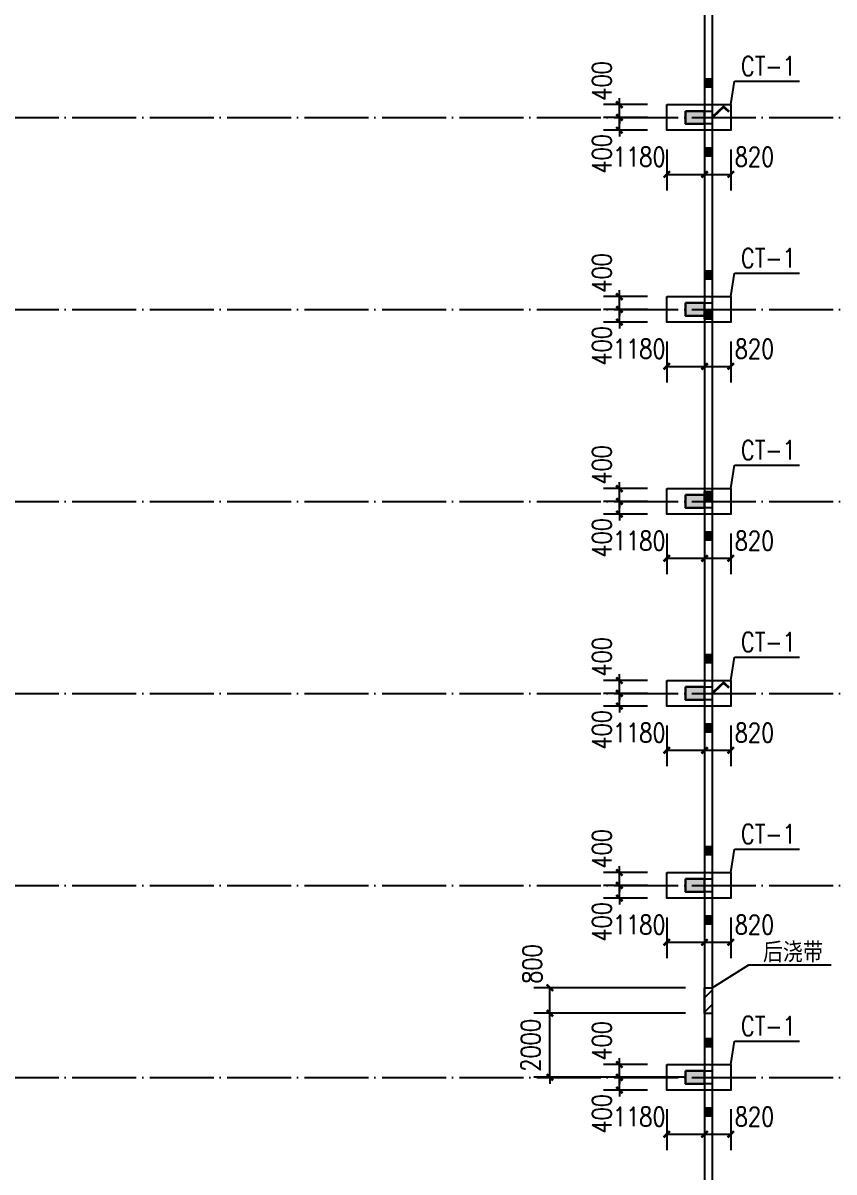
# Model space of a CAD drawing. Extents: x 31695611 to 39053694, y -59225 to 904195.
# Drawn here: x 38436606 to 38461953, y 827300 to 863210 of the extents above; entities that cross this region are included whole.
import ezdxf

# ---------------------------------------------------------------- set-up
doc = ezdxf.new("R2010")
doc.units = 0
doc.header["$LTSCALE"] = 1000
doc.header["$MEASUREMENT"] = 0
doc.linetypes.add('ACAD_ISO04W100', pattern=[30.5, 24, -3, 0.5, -3])
doc.linetypes.add('DOTE', pattern=[2.42, 2, -0.2, 0.02, -0.2])
doc.layers.get('0').update_dxf_attribs({"linetype": 'CONTINUOUS'})
doc.layers.get('DEFPOINTS').update_dxf_attribs({"linetype": 'CONTINUOUS'})
for name, color, linetype in [('1506', 2, 'CONTINUOUS'), ('COLUMN', 2, 'CONTINUOUS'), ('DOTE', 1, 'ACAD_ISO04W100'), ('PUB_DIM', 3, 'CONTINUOUS'), ('PUB_HATCH', 8, 'CONTINUOUS'), ('PUB_WZ', 7, 'CONTINUOUS'), ('梁', 4, 'CONTINUOUS')]:
    doc.layers.add(name, color=color, linetype=linetype)
doc.styles.add('_HZTXT', font='txt.shx', dxfattribs={"width": 0.8, "bigfont": 'hztxt.shx'})
doc.styles.add('DIM_FONT', font='SIMPLEX.shx', dxfattribs={"width": 0.8})
doc.dimstyles.new('DIMN200', dxfattribs={"dimscale": 2, "dimtxt": 300, "dimasz": 100, "dimexe": 250, "dimexo": 300, "dimgap": 150, "dimtad": 1, "dimdec": 0, "dimzin": 0, "dimtxsty": 'DIM_FONT', "dimblk": 'ARCHTICK', "dimcen": 0.09, "dimclrt": 7, "dimazin": 3, "dimtfac": 1, "dimtdec": 0, "dimtix": 1, "dimtmove": 0, "dimatfit": 3, "dimtolj": 1, "dimtzin": 0})

# ---------------------------------------------------------------- blocks, each defined once
blk = doc.blocks.new('_ARCHTICK')
at = {"color": 0, "linetype": 'BYBLOCK', "const_width": 0.4}
blk.add_lwpolyline([(-0.5, -0.5), (0.5, 0.5)], dxfattribs=at)
blk = doc.blocks.new('*D149')
at = {"layer": 'DEFPOINTS', "color": 0}
for p in [(38453073, 833059), (38457907, 833059), (38457907, 832259)]:
    blk.add_point(p, dxfattribs=at)
at = {"layer": 'PUB_DIM', "color": 0}
for p, q in [((38457307, 833059), (38452573, 833059)), ((38453073, 832259), (38453073, 833059)), ((38457307, 832259), (38452573, 832259))]:
    blk.add_line(p, q, dxfattribs=at)
at = {"layer": 'PUB_DIM', "color": 0, "xscale": 200, "yscale": 200, "zscale": 200}
for p, rotation in [((38453073, 833059), 89.99989046030758), ((38453073, 832259), 269.9998904603076)]:
    blk.add_blockref('_ARCHTICK', p, dxfattribs=dict(at, rotation=rotation))
at = {"layer": 'PUB_DIM', "color": 7, "insert": (38452523, 833799), "char_height": 600, "attachment_point": 5, "rotation": 89.9999, "style": 'DIM_FONT'}
blk.add_mtext('\\A1;800', dxfattribs=at)
blk = doc.blocks.new('*D150')
at = {"layer": 'DEFPOINTS', "color": 0}
for p in [(38453073, 832259), (38457907, 832259), (38457907, 830259)]:
    blk.add_point(p, dxfattribs=at)
at = {"layer": 'PUB_DIM', "color": 0}
for p, q in [((38453073, 832259), (38453073, 832459)), ((38457307, 832259), (38452573, 832259)), ((38453073, 830259), (38453073, 832259)), ((38457307, 830259), (38452573, 830259)), ((38453073, 830259), (38453073, 830059))]:
    blk.add_line(p, q, dxfattribs=at)
at = {"layer": 'PUB_DIM', "color": 0, "xscale": 200, "yscale": 200, "zscale": 200}
for p, rotation in [((38453073, 832259), 269.9998904604143), ((38453073, 830259), 89.99989046041435)]:
    blk.add_blockref('_ARCHTICK', p, dxfattribs=dict(at, rotation=rotation))
at = {"layer": 'PUB_DIM', "color": 7, "insert": (38452473, 831259), "char_height": 600, "attachment_point": 5, "rotation": 89.9999, "style": 'DIM_FONT'}
blk.add_mtext('\\A1;2000', dxfattribs=at)
blk = doc.blocks.new('*D309')
at = {"layer": 'DEFPOINTS', "color": 0}
for p in [(38455245, 860259), (38456727, 860259), (38456727, 859859)]:
    blk.add_point(p, dxfattribs=at)
at = {"layer": 'PUB_DIM', "color": 0}
for p, q in [((38455245, 860259), (38455245, 860459)), ((38456127, 860259), (38454745, 860259)), ((38455245, 859859), (38455245, 860259)), ((38456127, 859859), (38454745, 859859)), ((38455245, 859859), (38455245, 859659))]:
    blk.add_line(p, q, dxfattribs=at)
at = {"layer": 'PUB_DIM', "color": 0, "xscale": 200, "yscale": 200, "zscale": 200}
for p, rotation in [((38455245, 860259), 270), ((38455245, 859859), 90)]:
    blk.add_blockref('_ARCHTICK', p, dxfattribs=dict(at, rotation=rotation))
at = {"layer": 'PUB_DIM', "color": 7, "insert": (38454695, 859119), "char_height": 600, "attachment_point": 5, "rotation": 90, "style": 'DIM_FONT'}
blk.add_mtext('\\A1;400', dxfattribs=at)
blk = doc.blocks.new('*D310')
at = {"layer": 'DEFPOINTS', "color": 0}
for p in [(38455245, 860659), (38456727, 860659), (38456727, 860259)]:
    blk.add_point(p, dxfattribs=at)
at = {"layer": 'PUB_DIM', "color": 0}
for p, q in [((38455245, 860659), (38455245, 860859)), ((38456127, 860659), (38454745, 860659)), ((38455245, 860259), (38455245, 860659)), ((38456127, 860259), (38454745, 860259)), ((38455245, 860259), (38455245, 860059))]:
    blk.add_line(p, q, dxfattribs=at)
at = {"layer": 'PUB_DIM', "color": 0, "xscale": 200, "yscale": 200, "zscale": 200}
for p, rotation in [((38455245, 860659), 270), ((38455245, 860259), 90)]:
    blk.add_blockref('_ARCHTICK', p, dxfattribs=dict(at, rotation=rotation))
at = {"layer": 'PUB_DIM', "color": 7, "insert": (38454695, 861399), "char_height": 600, "attachment_point": 5, "rotation": 90, "style": 'DIM_FONT'}
blk.add_mtext('\\A1;400', dxfattribs=at)
blk = doc.blocks.new('*D311')
at = {"layer": 'DEFPOINTS', "color": 0}
for p in [(38457907, 859859), (38458727, 859859), (38458727, 858479)]:
    blk.add_point(p, dxfattribs=at)
at = {"layer": 'PUB_DIM', "color": 0}
for p, q in [((38457907, 859259), (38457907, 857979)), ((38458727, 859259), (38458727, 857979)), ((38457907, 858479), (38458727, 858479))]:
    blk.add_line(p, q, dxfattribs=at)
at = {"layer": 'PUB_DIM', "color": 0, "xscale": 200, "yscale": 200, "zscale": 200, "rotation": 180}
blk.add_blockref('_ARCHTICK', (38457907, 858479), dxfattribs=at)
at = {"layer": 'PUB_DIM', "color": 0, "xscale": 200, "yscale": 200, "zscale": 200}
blk.add_blockref('_ARCHTICK', (38458727, 858479), dxfattribs=at)
at = {"layer": 'PUB_DIM', "color": 7, "insert": (38459467, 859029), "char_height": 600, "attachment_point": 5, "style": 'DIM_FONT'}
blk.add_mtext('\\A1;820', dxfattribs=at)
blk = doc.blocks.new('*D312')
at = {"layer": 'DEFPOINTS', "color": 0}
for p in [(38456727, 859859), (38457907, 859859), (38457907, 858479)]:
    blk.add_point(p, dxfattribs=at)
at = {"layer": 'PUB_DIM', "color": 0}
for p, q in [((38456727, 859259), (38456727, 857979)), ((38457907, 859259), (38457907, 857979)), ((38456727, 858479), (38457907, 858479))]:
    blk.add_line(p, q, dxfattribs=at)
at = {"layer": 'PUB_DIM', "color": 0, "xscale": 200, "yscale": 200, "zscale": 200, "rotation": 180}
blk.add_blockref('_ARCHTICK', (38456727, 858479), dxfattribs=at)
at = {"layer": 'PUB_DIM', "color": 0, "xscale": 200, "yscale": 200, "zscale": 200}
blk.add_blockref('_ARCHTICK', (38457907, 858479), dxfattribs=at)
at = {"layer": 'PUB_DIM', "color": 7, "insert": (38455867, 859029), "char_height": 600, "attachment_point": 5, "style": 'DIM_FONT'}
blk.add_mtext('\\A1;1180', dxfattribs=at)
blk = doc.blocks.new('*D317')
at = {"layer": 'DEFPOINTS', "color": 0}
for p in [(38455245, 854259), (38456727, 854259), (38456727, 853859)]:
    blk.add_point(p, dxfattribs=at)
at = {"layer": 'PUB_DIM', "color": 0}
for p, q in [((38455245, 854259), (38455245, 854459)), ((38456127, 854259), (38454745, 854259)), ((38455245, 853859), (38455245, 854259)), ((38456127, 853859), (38454745, 853859)), ((38455245, 853859), (38455245, 853659))]:
    blk.add_line(p, q, dxfattribs=at)
at = {"layer": 'PUB_DIM', "color": 0, "xscale": 200, "yscale": 200, "zscale": 200}
for p, rotation in [((38455245, 854259), 270), ((38455245, 853859), 90)]:
    blk.add_blockref('_ARCHTICK', p, dxfattribs=dict(at, rotation=rotation))
at = {"layer": 'PUB_DIM', "color": 7, "insert": (38454695, 853119), "char_height": 600, "attachment_point": 5, "rotation": 90, "style": 'DIM_FONT'}
blk.add_mtext('\\A1;400', dxfattribs=at)
blk = doc.blocks.new('*D318')
at = {"layer": 'DEFPOINTS', "color": 0}
for p in [(38455245, 854659), (38456727, 854659), (38456727, 854259)]:
    blk.add_point(p, dxfattribs=at)
at = {"layer": 'PUB_DIM', "color": 0}
for p, q in [((38455245, 854659), (38455245, 854859)), ((38456127, 854659), (38454745, 854659)), ((38455245, 854259), (38455245, 854659)), ((38456127, 854259), (38454745, 854259)), ((38455245, 854259), (38455245, 854059))]:
    blk.add_line(p, q, dxfattribs=at)
at = {"layer": 'PUB_DIM', "color": 0, "xscale": 200, "yscale": 200, "zscale": 200}
for p, rotation in [((38455245, 854659), 270), ((38455245, 854259), 90)]:
    blk.add_blockref('_ARCHTICK', p, dxfattribs=dict(at, rotation=rotation))
at = {"layer": 'PUB_DIM', "color": 7, "insert": (38454695, 855399), "char_height": 600, "attachment_point": 5, "rotation": 90, "style": 'DIM_FONT'}
blk.add_mtext('\\A1;400', dxfattribs=at)
blk = doc.blocks.new('*D319')
at = {"layer": 'DEFPOINTS', "color": 0}
for p in [(38457907, 853859), (38458727, 853859), (38458727, 852479)]:
    blk.add_point(p, dxfattribs=at)
at = {"layer": 'PUB_DIM', "color": 0}
for p, q in [((38457907, 853259), (38457907, 851979)), ((38458727, 853259), (38458727, 851979)), ((38457907, 852479), (38458727, 852479))]:
    blk.add_line(p, q, dxfattribs=at)
at = {"layer": 'PUB_DIM', "color": 0, "xscale": 200, "yscale": 200, "zscale": 200, "rotation": 180}
blk.add_blockref('_ARCHTICK', (38457907, 852479), dxfattribs=at)
at = {"layer": 'PUB_DIM', "color": 0, "xscale": 200, "yscale": 200, "zscale": 200}
blk.add_blockref('_ARCHTICK', (38458727, 852479), dxfattribs=at)
at = {"layer": 'PUB_DIM', "color": 7, "insert": (38459467, 853029), "char_height": 600, "attachment_point": 5, "style": 'DIM_FONT'}
blk.add_mtext('\\A1;820', dxfattribs=at)
blk = doc.blocks.new('*D320')
at = {"layer": 'DEFPOINTS', "color": 0}
for p in [(38456727, 853859), (38457907, 853859), (38457907, 852479)]:
    blk.add_point(p, dxfattribs=at)
at = {"layer": 'PUB_DIM', "color": 0}
for p, q in [((38456727, 853259), (38456727, 851979)), ((38457907, 853259), (38457907, 851979)), ((38456727, 852479), (38457907, 852479))]:
    blk.add_line(p, q, dxfattribs=at)
at = {"layer": 'PUB_DIM', "color": 0, "xscale": 200, "yscale": 200, "zscale": 200, "rotation": 180}
blk.add_blockref('_ARCHTICK', (38456727, 852479), dxfattribs=at)
at = {"layer": 'PUB_DIM', "color": 0, "xscale": 200, "yscale": 200, "zscale": 200}
blk.add_blockref('_ARCHTICK', (38457907, 852479), dxfattribs=at)
at = {"layer": 'PUB_DIM', "color": 7, "insert": (38455867, 853029), "char_height": 600, "attachment_point": 5, "style": 'DIM_FONT'}
blk.add_mtext('\\A1;1180', dxfattribs=at)
blk = doc.blocks.new('*D325')
at = {"layer": 'DEFPOINTS', "color": 0}
for p in [(38455245, 848259), (38456727, 848259), (38456727, 847859)]:
    blk.add_point(p, dxfattribs=at)
at = {"layer": 'PUB_DIM', "color": 0}
for p, q in [((38456127, 848259), (38454745, 848259)), ((38455245, 848259), (38455245, 848459)), ((38455245, 847859), (38455245, 848259)), ((38456127, 847859), (38454745, 847859)), ((38455245, 847859), (38455245, 847659))]:
    blk.add_line(p, q, dxfattribs=at)
at = {"layer": 'PUB_DIM', "color": 0, "xscale": 200, "yscale": 200, "zscale": 200}
for p, rotation in [((38455245, 848259), 270), ((38455245, 847859), 90)]:
    blk.add_blockref('_ARCHTICK', p, dxfattribs=dict(at, rotation=rotation))
at = {"layer": 'PUB_DIM', "color": 7, "insert": (38454695, 847119), "char_height": 600, "attachment_point": 5, "rotation": 90, "style": 'DIM_FONT'}
blk.add_mtext('\\A1;400', dxfattribs=at)
blk = doc.blocks.new('*D326')
at = {"layer": 'DEFPOINTS', "color": 0}
for p in [(38455245, 848659), (38456727, 848659), (38456727, 848259)]:
    blk.add_point(p, dxfattribs=at)
at = {"layer": 'PUB_DIM', "color": 0}
for p, q in [((38456127, 848659), (38454745, 848659)), ((38455245, 848659), (38455245, 848859)), ((38455245, 848259), (38455245, 848659)), ((38456127, 848259), (38454745, 848259)), ((38455245, 848259), (38455245, 848059))]:
    blk.add_line(p, q, dxfattribs=at)
at = {"layer": 'PUB_DIM', "color": 0, "xscale": 200, "yscale": 200, "zscale": 200}
for p, rotation in [((38455245, 848659), 270), ((38455245, 848259), 90)]:
    blk.add_blockref('_ARCHTICK', p, dxfattribs=dict(at, rotation=rotation))
at = {"layer": 'PUB_DIM', "color": 7, "insert": (38454695, 849399), "char_height": 600, "attachment_point": 5, "rotation": 90, "style": 'DIM_FONT'}
blk.add_mtext('\\A1;400', dxfattribs=at)
blk = doc.blocks.new('*D327')
at = {"layer": 'DEFPOINTS', "color": 0}
for p in [(38457907, 847859), (38458727, 847859), (38458727, 846479)]:
    blk.add_point(p, dxfattribs=at)
at = {"layer": 'PUB_DIM', "color": 0}
for p, q in [((38457907, 847259), (38457907, 845979)), ((38458727, 847259), (38458727, 845979)), ((38457907, 846479), (38458727, 846479))]:
    blk.add_line(p, q, dxfattribs=at)
at = {"layer": 'PUB_DIM', "color": 0, "xscale": 200, "yscale": 200, "zscale": 200, "rotation": 180}
blk.add_blockref('_ARCHTICK', (38457907, 846479), dxfattribs=at)
at = {"layer": 'PUB_DIM', "color": 0, "xscale": 200, "yscale": 200, "zscale": 200}
blk.add_blockref('_ARCHTICK', (38458727, 846479), dxfattribs=at)
at = {"layer": 'PUB_DIM', "color": 7, "insert": (38459467, 847029), "char_height": 600, "attachment_point": 5, "style": 'DIM_FONT'}
blk.add_mtext('\\A1;820', dxfattribs=at)
blk = doc.blocks.new('*D328')
at = {"layer": 'DEFPOINTS', "color": 0}
for p in [(38456727, 847859), (38457907, 847859), (38457907, 846479)]:
    blk.add_point(p, dxfattribs=at)
at = {"layer": 'PUB_DIM', "color": 0}
for p, q in [((38456727, 847259), (38456727, 845979)), ((38457907, 847259), (38457907, 845979)), ((38456727, 846479), (38457907, 846479))]:
    blk.add_line(p, q, dxfattribs=at)
at = {"layer": 'PUB_DIM', "color": 0, "xscale": 200, "yscale": 200, "zscale": 200, "rotation": 180}
blk.add_blockref('_ARCHTICK', (38456727, 846479), dxfattribs=at)
at = {"layer": 'PUB_DIM', "color": 0, "xscale": 200, "yscale": 200, "zscale": 200}
blk.add_blockref('_ARCHTICK', (38457907, 846479), dxfattribs=at)
at = {"layer": 'PUB_DIM', "color": 7, "insert": (38455867, 847029), "char_height": 600, "attachment_point": 5, "style": 'DIM_FONT'}
blk.add_mtext('\\A1;1180', dxfattribs=at)
blk = doc.blocks.new('*D333')
at = {"layer": 'DEFPOINTS', "color": 0}
for p in [(38455245, 842259), (38456727, 842259), (38456727, 841859)]:
    blk.add_point(p, dxfattribs=at)
at = {"layer": 'PUB_DIM', "color": 0}
for p, q in [((38455245, 842259), (38455245, 842459)), ((38456127, 842259), (38454745, 842259)), ((38455245, 841859), (38455245, 842259)), ((38456127, 841859), (38454745, 841859)), ((38455245, 841859), (38455245, 841659))]:
    blk.add_line(p, q, dxfattribs=at)
at = {"layer": 'PUB_DIM', "color": 0, "xscale": 200, "yscale": 200, "zscale": 200}
for p, rotation in [((38455245, 842259), 270), ((38455245, 841859), 90)]:
    blk.add_blockref('_ARCHTICK', p, dxfattribs=dict(at, rotation=rotation))
at = {"layer": 'PUB_DIM', "color": 7, "insert": (38454695, 841119), "char_height": 600, "attachment_point": 5, "rotation": 90, "style": 'DIM_FONT'}
blk.add_mtext('\\A1;400', dxfattribs=at)
blk = doc.blocks.new('*D334')
at = {"layer": 'DEFPOINTS', "color": 0}
for p in [(38455245, 842659), (38456727, 842659), (38456727, 842259)]:
    blk.add_point(p, dxfattribs=at)
at = {"layer": 'PUB_DIM', "color": 0}
for p, q in [((38455245, 842659), (38455245, 842859)), ((38456127, 842659), (38454745, 842659)), ((38455245, 842259), (38455245, 842659)), ((38456127, 842259), (38454745, 842259)), ((38455245, 842259), (38455245, 842059))]:
    blk.add_line(p, q, dxfattribs=at)
at = {"layer": 'PUB_DIM', "color": 0, "xscale": 200, "yscale": 200, "zscale": 200}
for p, rotation in [((38455245, 842659), 270), ((38455245, 842259), 90)]:
    blk.add_blockref('_ARCHTICK', p, dxfattribs=dict(at, rotation=rotation))
at = {"layer": 'PUB_DIM', "color": 7, "insert": (38454695, 843399), "char_height": 600, "attachment_point": 5, "rotation": 90, "style": 'DIM_FONT'}
blk.add_mtext('\\A1;400', dxfattribs=at)
blk = doc.blocks.new('*D335')
at = {"layer": 'DEFPOINTS', "color": 0}
for p in [(38457907, 841859), (38458727, 841859), (38458727, 840479)]:
    blk.add_point(p, dxfattribs=at)
at = {"layer": 'PUB_DIM', "color": 0}
for p, q in [((38457907, 841259), (38457907, 839979)), ((38458727, 841259), (38458727, 839979)), ((38457907, 840479), (38458727, 840479))]:
    blk.add_line(p, q, dxfattribs=at)
at = {"layer": 'PUB_DIM', "color": 0, "xscale": 200, "yscale": 200, "zscale": 200, "rotation": 180}
blk.add_blockref('_ARCHTICK', (38457907, 840479), dxfattribs=at)
at = {"layer": 'PUB_DIM', "color": 0, "xscale": 200, "yscale": 200, "zscale": 200}
blk.add_blockref('_ARCHTICK', (38458727, 840479), dxfattribs=at)
at = {"layer": 'PUB_DIM', "color": 7, "insert": (38459467, 841029), "char_height": 600, "attachment_point": 5, "style": 'DIM_FONT'}
blk.add_mtext('\\A1;820', dxfattribs=at)
blk = doc.blocks.new('*D336')
at = {"layer": 'DEFPOINTS', "color": 0}
for p in [(38456727, 841859), (38457907, 841859), (38457907, 840479)]:
    blk.add_point(p, dxfattribs=at)
at = {"layer": 'PUB_DIM', "color": 0}
for p, q in [((38456727, 841259), (38456727, 839979)), ((38457907, 841259), (38457907, 839979)), ((38456727, 840479), (38457907, 840479))]:
    blk.add_line(p, q, dxfattribs=at)
at = {"layer": 'PUB_DIM', "color": 0, "xscale": 200, "yscale": 200, "zscale": 200, "rotation": 180}
blk.add_blockref('_ARCHTICK', (38456727, 840479), dxfattribs=at)
at = {"layer": 'PUB_DIM', "color": 0, "xscale": 200, "yscale": 200, "zscale": 200}
blk.add_blockref('_ARCHTICK', (38457907, 840479), dxfattribs=at)
at = {"layer": 'PUB_DIM', "color": 7, "insert": (38455867, 841029), "char_height": 600, "attachment_point": 5, "style": 'DIM_FONT'}
blk.add_mtext('\\A1;1180', dxfattribs=at)
blk = doc.blocks.new('*D341')
at = {"layer": 'DEFPOINTS', "color": 0}
for p in [(38455245, 836259), (38456727, 836259), (38456727, 835859)]:
    blk.add_point(p, dxfattribs=at)
at = {"layer": 'PUB_DIM', "color": 0}
for p, q in [((38455245, 836259), (38455245, 836459)), ((38456127, 836259), (38454745, 836259)), ((38455245, 835859), (38455245, 836259)), ((38456127, 835859), (38454745, 835859)), ((38455245, 835859), (38455245, 835659))]:
    blk.add_line(p, q, dxfattribs=at)
at = {"layer": 'PUB_DIM', "color": 0, "xscale": 200, "yscale": 200, "zscale": 200}
for p, rotation in [((38455245, 836259), 270), ((38455245, 835859), 90)]:
    blk.add_blockref('_ARCHTICK', p, dxfattribs=dict(at, rotation=rotation))
at = {"layer": 'PUB_DIM', "color": 7, "insert": (38454695, 835119), "char_height": 600, "attachment_point": 5, "rotation": 90, "style": 'DIM_FONT'}
blk.add_mtext('\\A1;400', dxfattribs=at)
blk = doc.blocks.new('*D342')
at = {"layer": 'DEFPOINTS', "color": 0}
for p in [(38455245, 836659), (38456727, 836659), (38456727, 836259)]:
    blk.add_point(p, dxfattribs=at)
at = {"layer": 'PUB_DIM', "color": 0}
for p, q in [((38455245, 836659), (38455245, 836859)), ((38456127, 836659), (38454745, 836659)), ((38455245, 836259), (38455245, 836659)), ((38456127, 836259), (38454745, 836259)), ((38455245, 836259), (38455245, 836059))]:
    blk.add_line(p, q, dxfattribs=at)
at = {"layer": 'PUB_DIM', "color": 0, "xscale": 200, "yscale": 200, "zscale": 200}
for p, rotation in [((38455245, 836659), 270), ((38455245, 836259), 90)]:
    blk.add_blockref('_ARCHTICK', p, dxfattribs=dict(at, rotation=rotation))
at = {"layer": 'PUB_DIM', "color": 7, "insert": (38454695, 837399), "char_height": 600, "attachment_point": 5, "rotation": 90, "style": 'DIM_FONT'}
blk.add_mtext('\\A1;400', dxfattribs=at)
blk = doc.blocks.new('*D343')
at = {"layer": 'DEFPOINTS', "color": 0}
for p in [(38457907, 835859), (38458727, 835859), (38458727, 834479)]:
    blk.add_point(p, dxfattribs=at)
at = {"layer": 'PUB_DIM', "color": 0}
for p, q in [((38457907, 835259), (38457907, 833979)), ((38458727, 835259), (38458727, 833979)), ((38457907, 834479), (38458727, 834479))]:
    blk.add_line(p, q, dxfattribs=at)
at = {"layer": 'PUB_DIM', "color": 0, "xscale": 200, "yscale": 200, "zscale": 200, "rotation": 180}
blk.add_blockref('_ARCHTICK', (38457907, 834479), dxfattribs=at)
at = {"layer": 'PUB_DIM', "color": 0, "xscale": 200, "yscale": 200, "zscale": 200}
blk.add_blockref('_ARCHTICK', (38458727, 834479), dxfattribs=at)
at = {"layer": 'PUB_DIM', "color": 7, "insert": (38459467, 835029), "char_height": 600, "attachment_point": 5, "style": 'DIM_FONT'}
blk.add_mtext('\\A1;820', dxfattribs=at)
blk = doc.blocks.new('*D344')
at = {"layer": 'DEFPOINTS', "color": 0}
for p in [(38456727, 835859), (38457907, 835859), (38457907, 834479)]:
    blk.add_point(p, dxfattribs=at)
at = {"layer": 'PUB_DIM', "color": 0}
for p, q in [((38456727, 835259), (38456727, 833979)), ((38457907, 835259), (38457907, 833979)), ((38456727, 834479), (38457907, 834479))]:
    blk.add_line(p, q, dxfattribs=at)
at = {"layer": 'PUB_DIM', "color": 0, "xscale": 200, "yscale": 200, "zscale": 200, "rotation": 180}
blk.add_blockref('_ARCHTICK', (38456727, 834479), dxfattribs=at)
at = {"layer": 'PUB_DIM', "color": 0, "xscale": 200, "yscale": 200, "zscale": 200}
blk.add_blockref('_ARCHTICK', (38457907, 834479), dxfattribs=at)
at = {"layer": 'PUB_DIM', "color": 7, "insert": (38455867, 835029), "char_height": 600, "attachment_point": 5, "style": 'DIM_FONT'}
blk.add_mtext('\\A1;1180', dxfattribs=at)
blk = doc.blocks.new('*D349')
at = {"layer": 'DEFPOINTS', "color": 0}
for p in [(38455245, 830259), (38456727, 830259), (38456727, 829859)]:
    blk.add_point(p, dxfattribs=at)
at = {"layer": 'PUB_DIM', "color": 0}
for p, q in [((38456127, 830259), (38454745, 830259)), ((38455245, 830259), (38455245, 830459)), ((38455245, 829859), (38455245, 830259)), ((38456127, 829859), (38454745, 829859)), ((38455245, 829859), (38455245, 829659))]:
    blk.add_line(p, q, dxfattribs=at)
at = {"layer": 'PUB_DIM', "color": 0, "xscale": 200, "yscale": 200, "zscale": 200}
for p, rotation in [((38455245, 830259), 270), ((38455245, 829859), 90)]:
    blk.add_blockref('_ARCHTICK', p, dxfattribs=dict(at, rotation=rotation))
at = {"layer": 'PUB_DIM', "color": 7, "insert": (38454695, 829119), "char_height": 600, "attachment_point": 5, "rotation": 90, "style": 'DIM_FONT'}
blk.add_mtext('\\A1;400', dxfattribs=at)
blk = doc.blocks.new('*D350')
at = {"layer": 'DEFPOINTS', "color": 0}
for p in [(38455245, 830659), (38456727, 830659), (38456727, 830259)]:
    blk.add_point(p, dxfattribs=at)
at = {"layer": 'PUB_DIM', "color": 0}
for p, q in [((38456127, 830659), (38454745, 830659)), ((38455245, 830659), (38455245, 830859)), ((38455245, 830259), (38455245, 830659)), ((38456127, 830259), (38454745, 830259)), ((38455245, 830259), (38455245, 830059))]:
    blk.add_line(p, q, dxfattribs=at)
at = {"layer": 'PUB_DIM', "color": 0, "xscale": 200, "yscale": 200, "zscale": 200}
for p, rotation in [((38455245, 830659), 270), ((38455245, 830259), 90)]:
    blk.add_blockref('_ARCHTICK', p, dxfattribs=dict(at, rotation=rotation))
at = {"layer": 'PUB_DIM', "color": 7, "insert": (38454695, 831399), "char_height": 600, "attachment_point": 5, "rotation": 90, "style": 'DIM_FONT'}
blk.add_mtext('\\A1;400', dxfattribs=at)
blk = doc.blocks.new('*D351')
at = {"layer": 'DEFPOINTS', "color": 0}
for p in [(38457907, 829859), (38458727, 829859), (38458727, 828479)]:
    blk.add_point(p, dxfattribs=at)
at = {"layer": 'PUB_DIM', "color": 0}
for p, q in [((38457907, 829259), (38457907, 827979)), ((38458727, 829259), (38458727, 827979)), ((38457907, 828479), (38458727, 828479))]:
    blk.add_line(p, q, dxfattribs=at)
at = {"layer": 'PUB_DIM', "color": 0, "xscale": 200, "yscale": 200, "zscale": 200, "rotation": 180}
blk.add_blockref('_ARCHTICK', (38457907, 828479), dxfattribs=at)
at = {"layer": 'PUB_DIM', "color": 0, "xscale": 200, "yscale": 200, "zscale": 200}
blk.add_blockref('_ARCHTICK', (38458727, 828479), dxfattribs=at)
at = {"layer": 'PUB_DIM', "color": 7, "insert": (38459467, 829029), "char_height": 600, "attachment_point": 5, "style": 'DIM_FONT'}
blk.add_mtext('\\A1;820', dxfattribs=at)
blk = doc.blocks.new('*D352')
at = {"layer": 'DEFPOINTS', "color": 0}
for p in [(38456727, 829859), (38457907, 829859), (38457907, 828479)]:
    blk.add_point(p, dxfattribs=at)
at = {"layer": 'PUB_DIM', "color": 0}
for p, q in [((38456727, 829259), (38456727, 827979)), ((38457907, 829259), (38457907, 827979)), ((38456727, 828479), (38457907, 828479))]:
    blk.add_line(p, q, dxfattribs=at)
at = {"layer": 'PUB_DIM', "color": 0, "xscale": 200, "yscale": 200, "zscale": 200, "rotation": 180}
blk.add_blockref('_ARCHTICK', (38456727, 828479), dxfattribs=at)
at = {"layer": 'PUB_DIM', "color": 0, "xscale": 200, "yscale": 200, "zscale": 200}
blk.add_blockref('_ARCHTICK', (38457907, 828479), dxfattribs=at)
at = {"layer": 'PUB_DIM', "color": 7, "insert": (38455867, 829029), "char_height": 600, "attachment_point": 5, "style": 'DIM_FONT'}
blk.add_mtext('\\A1;1180', dxfattribs=at)

msp = doc.modelspace()

# ---------------------------------------------------------------- hatches: boundary and pattern name
h = msp.add_hatch()
h.set_pattern_fill('ANSI31', color=256, scale=200)
h.set_pattern_definition([(45, (-73950.6, 0.02), (-224.506403, 224.506403), [])])
h.paths.add_polyline_path([(38458146.7, 833058.6), (38457906.7, 833058.6), (38457906.7, 832258.6), (38458146.7, 832258.6)])
at = {"layer": 'PUB_HATCH'}
for points in [[(38458146.7, 861458.4), (38457906.7, 861458.4), (38457906.7, 861218.4), (38458146.7, 861218.4)], [(38457906.7, 860058.5), (38457906.7, 860458.5), (38457306.7, 860458.5), (38457306.7, 860058.5)], [(38458146.7, 859298.4), (38457906.7, 859298.4), (38457906.7, 859058.4), (38458146.7, 859058.4)], [(38458146.7, 855458.4), (38457906.7, 855458.4), (38457906.7, 855218.4), (38458146.7, 855218.4)], [(38457906.7, 854058.5), (38457906.7, 854458.5), (38457306.7, 854458.5), (38457306.7, 854058.5)], [(38458146.7, 854198.5), (38457906.7, 854198.5), (38457906.7, 853958.5), (38458146.7, 853958.5)], [(38458146.7, 848558.5), (38457906.7, 848558.5), (38457906.7, 848318.5), (38458146.7, 848318.5)], [(38457906.7, 848058.5), (38457906.7, 848458.5), (38457306.7, 848458.5), (38457306.7, 848058.5)], [(38458146.7, 847298.4), (38457906.7, 847298.4), (38457906.7, 847058.4), (38458146.7, 847058.4)], [(38458146.7, 843458.4), (38457906.7, 843458.4), (38457906.7, 843218.4), (38458146.7, 843218.4)], [(38457906.7, 842058.5), (38457906.7, 842458.5), (38457306.7, 842458.5), (38457306.7, 842058.5)], [(38458146.7, 841298.4), (38457906.7, 841298.4), (38457906.7, 841058.4), (38458146.7, 841058.4)], [(38458146.7, 837458.4), (38457906.7, 837458.4), (38457906.7, 837218.4), (38458146.7, 837218.4)], [(38457906.7, 836058.5), (38457906.7, 836458.5), (38457306.7, 836458.5), (38457306.7, 836058.5)], [(38458146.7, 835298.4), (38457906.7, 835298.4), (38457906.7, 835058.4), (38458146.7, 835058.4)], [(38458146.7, 831458.4), (38457906.7, 831458.4), (38457906.7, 831218.4), (38458146.7, 831218.4)], [(38457906.7, 830058.5), (38457906.7, 830458.5), (38457306.7, 830458.5), (38457306.7, 830058.5)], [(38458146.7, 829298.4), (38457906.7, 829298.4), (38457906.7, 829058.4), (38458146.7, 829058.4)]]:
    msp.add_hatch(color=256, dxfattribs=at).paths.add_polyline_path(points)

# ---------------------------------------------------------------- linework, layer by layer
for p, q in [((38458726.7, 860658.6), (38458839.2, 861390.5)), ((38458839.2, 861390.5), (38460874.9, 861390.5)), ((38458726.7, 854658.6), (38458839.2, 855390.5)), ((38458839.2, 855390.5), (38460874.9, 855390.5)), ((38458726.7, 848658.6), (38458839.2, 849390.5)), ((38458839.2, 849390.5), (38460874.9, 849390.5)), ((38458726.7, 842658.6), (38458839.2, 843390.5)), ((38458839.2, 843390.5), (38460874.9, 843390.5)), ((38458726.7, 836658.6), (38458839.2, 837390.5)), ((38458839.2, 837390.5), (38460874.9, 837390.5)), ((38458146.7, 833058.6), (38459290.6, 833769.9)), ((38459290.6, 833769.9), (38461865, 833769.9)), ((38458726.7, 830658.6), (38458839.2, 831390.5)), ((38458839.2, 831390.5), (38460874.9, 831390.5))]:
    msp.add_line(p, q)
for points in [[(38457306.7, 860458.5), (38458146.7, 860458.5), (38458146.7, 860058.5), (38457306.7, 860058.5)], [(38457306.7, 854458.5), (38458146.7, 854458.5), (38458146.7, 854058.5), (38457306.7, 854058.5)], [(38458146.8, 854198.5), (38458146.8, 853958.5), (38457906.8, 853958.5), (38457906.8, 854198.5)], [(38458146.8, 848558.5), (38458146.8, 848318.5), (38457906.8, 848318.5), (38457906.8, 848558.5)], [(38457306.7, 848458.5), (38458146.7, 848458.5), (38458146.7, 848058.5), (38457306.7, 848058.5)], [(38457306.7, 842458.5), (38458146.7, 842458.5), (38458146.7, 842058.5), (38457306.7, 842058.5)], [(38457306.7, 836458.5), (38458146.7, 836458.5), (38458146.7, 836058.5), (38457306.7, 836058.5)], [(38457906.7, 833058.6), (38458146.7, 833058.6), (38458146.7, 832258.6), (38457906.7, 832258.6)], [(38457306.7, 830458.5), (38458146.7, 830458.5), (38458146.7, 830058.5), (38457306.7, 830058.5)]]:
    msp.add_lwpolyline(points, close=True)
at = {"const_width": 80}
for points in [[(38458146.7, 860258.6), (38458500.9, 860591.5), (38458673, 860436.3)], [(38458146.7, 842258.6), (38458501, 842591.5), (38458673.1, 842436.3)]]:
    msp.add_lwpolyline(points, dxfattribs=at)
at = {"layer": '1506'}
for points in [[(38456726.7, 860658.6), (38458726.7, 860658.6), (38458726.7, 859858.6), (38456726.7, 859858.6), (38456726.7, 860658.6)], [(38456726.7, 854658.6), (38458726.7, 854658.6), (38458726.7, 853858.6), (38456726.7, 853858.6), (38456726.7, 854658.6)], [(38456726.7, 848658.6), (38458726.7, 848658.6), (38458726.7, 847858.6), (38456726.7, 847858.6), (38456726.7, 848658.6)], [(38456726.7, 842658.6), (38458726.7, 842658.6), (38458726.7, 841858.6), (38456726.7, 841858.6), (38456726.7, 842658.6)], [(38456726.7, 836658.6), (38458726.7, 836658.6), (38458726.7, 835858.6), (38456726.7, 835858.6), (38456726.7, 836658.6)], [(38456726.7, 830658.6), (38458726.7, 830658.6), (38458726.7, 829858.6), (38456726.7, 829858.6), (38456726.7, 830658.6)]]:
    msp.add_lwpolyline(points, dxfattribs=at)
at = {"layer": 'COLUMN'}
for p, q in [((38458146.7, 861458.4), (38457906.7, 861458.4)), ((38457906.7, 861458.4), (38457906.7, 861218.4)), ((38457906.7, 861218.4), (38458146.7, 861218.4)), ((38458146.7, 861218.4), (38458146.7, 861458.4)), ((38457906.7, 860458.5), (38457306.7, 860458.5)), ((38457306.7, 860458.5), (38457306.7, 860058.5)), ((38457906.7, 860058.5), (38457906.7, 860458.5)), ((38457306.7, 860058.5), (38457906.7, 860058.5)), ((38458146.7, 859298.4), (38457906.7, 859298.4)), ((38457906.7, 859298.4), (38457906.7, 859058.4)), ((38457906.7, 859058.4), (38458146.7, 859058.4)), ((38458146.7, 859058.4), (38458146.7, 859298.4)), ((38458146.7, 855458.4), (38457906.7, 855458.4)), ((38457906.7, 855458.4), (38457906.7, 855218.4)), ((38458146.7, 855218.4), (38458146.7, 855458.4)), ((38457906.7, 855218.4), (38458146.7, 855218.4)), ((38457906.7, 854458.5), (38457306.7, 854458.5)), ((38457306.7, 854458.5), (38457306.7, 854058.5)), ((38457906.7, 854058.5), (38457906.7, 854458.5)), ((38457306.7, 854058.5), (38457906.7, 854058.5)), ((38458146.7, 854198.5), (38457906.7, 854198.5)), ((38457906.7, 854198.5), (38457906.7, 853958.5)), ((38457906.7, 853958.5), (38458146.7, 853958.5)), ((38458146.7, 853958.5), (38458146.7, 854198.5)), ((38458146.7, 848558.5), (38457906.7, 848558.5)), ((38457906.7, 848558.5), (38457906.7, 848318.5)), ((38458146.7, 848318.5), (38458146.7, 848558.5)), ((38457906.7, 848458.5), (38457306.7, 848458.5)), ((38457306.7, 848458.5), (38457306.7, 848058.5)), ((38457906.7, 848058.5), (38457906.7, 848458.5)), ((38457906.7, 848318.5), (38458146.7, 848318.5)), ((38457306.7, 848058.5), (38457906.7, 848058.5)), ((38458146.7, 847298.4), (38457906.7, 847298.4)), ((38457906.7, 847298.4), (38457906.7, 847058.4)), ((38458146.7, 847058.4), (38458146.7, 847298.4)), ((38457906.7, 847058.4), (38458146.7, 847058.4)), ((38458146.7, 843458.4), (38457906.7, 843458.4)), ((38457906.7, 843458.4), (38457906.7, 843218.4)), ((38457906.7, 843218.4), (38458146.7, 843218.4)), ((38458146.7, 843218.4), (38458146.7, 843458.4)), ((38457906.7, 842458.5), (38457306.7, 842458.5)), ((38457306.7, 842458.5), (38457306.7, 842058.5)), ((38457906.7, 842058.5), (38457906.7, 842458.5)), ((38457306.7, 842058.5), (38457906.7, 842058.5)), ((38458146.7, 841298.4), (38457906.7, 841298.4)), ((38457906.7, 841298.4), (38457906.7, 841058.4)), ((38457906.7, 841058.4), (38458146.7, 841058.4)), ((38458146.7, 841058.4), (38458146.7, 841298.4)), ((38458146.7, 837458.4), (38457906.7, 837458.4)), ((38457906.7, 837458.4), (38457906.7, 837218.4)), ((38458146.7, 837218.4), (38458146.7, 837458.4)), ((38457906.7, 837218.4), (38458146.7, 837218.4)), ((38457906.7, 836458.5), (38457306.7, 836458.5)), ((38457306.7, 836458.5), (38457306.7, 836058.5)), ((38457906.7, 836058.5), (38457906.7, 836458.5)), ((38457306.7, 836058.5), (38457906.7, 836058.5)), ((38458146.7, 835298.4), (38457906.7, 835298.4)), ((38457906.7, 835298.4), (38457906.7, 835058.4)), ((38458146.7, 835058.4), (38458146.7, 835298.4)), ((38457906.7, 835058.4), (38458146.7, 835058.4)), ((38458146.7, 831458.4), (38457906.7, 831458.4)), ((38457906.7, 831458.4), (38457906.7, 831218.4)), ((38458146.7, 831218.4), (38458146.7, 831458.4)), ((38457906.7, 831218.4), (38458146.7, 831218.4)), ((38457906.7, 830458.5), (38457306.7, 830458.5)), ((38457306.7, 830458.5), (38457306.7, 830058.5)), ((38457906.7, 830058.5), (38457906.7, 830458.5)), ((38457306.7, 830058.5), (38457906.7, 830058.5)), ((38458146.7, 829298.4), (38457906.7, 829298.4)), ((38457906.7, 829298.4), (38457906.7, 829058.4)), ((38458146.7, 829058.4), (38458146.7, 829298.4)), ((38457906.7, 829058.4), (38458146.7, 829058.4))]:
    msp.add_line(p, q, dxfattribs=at)
at = {"layer": 'DOTE', "linetype": 'DOTE'}
for p, q in [((38457906.7, 884242.1), (38457906.7, 784664.7)), ((38423627.3, 860258.6), (38463492.5, 860258.5)), ((38423627.2, 854258.6), (38463492.5, 854258.5)), ((38423627.2, 848258.6), (38463492.5, 848258.5)), ((38423627.2, 842258.6), (38463492.5, 842258.5)), ((38423627.2, 836258.6), (38463492.5, 836258.5)), ((38423627.2, 830258.6), (38463492.5, 830258.5))]:
    msp.add_line(p, q, dxfattribs=at)
at = {"layer": '梁'}
for points in [[(38427666.7, 878498.6), (38458146.7, 878498.6), (38458146.7, 788018.5), (38427666.7, 788018.5)], [(38427906.7, 878258.6), (38457906.7, 878258.6), (38457906.7, 788258.5), (38427906.7, 788258.5)]]:
    msp.add_lwpolyline(points, close=True, dxfattribs=at)

# ---------------------------------------------------------------- texts
at = {"style": 'DIM_FONT', "width": 0.8}
for p in [(38459045.2, 861563.4), (38459045.2, 855563.4), (38459045.2, 849563.4), (38459045.2, 843563.4), (38459045.2, 837563.4), (38459045.2, 831563.4)]:
    msp.add_text('CT-1', height=600, dxfattribs=at).set_placement(p)
at = {"layer": 'PUB_WZ', "style": '_HZTXT'}
msp.add_text('后浇带', height=625, dxfattribs=at).set_placement((38459731.9, 833852.4))

# ---------------------------------------------------------------- dimensions: what is measured, and where the dimension line sits
at = {"layer": 'PUB_DIM'}
for base, p1, p2, angle, picture, middle in [((38455245.2, 860658.6), (38456726.7, 860258.6), (38456726.7, 860658.6), 90, '*D310', (38454695.2, 861398.6)), ((38455245.2, 860258.6), (38456726.7, 859858.6), (38456726.7, 860258.6), 90, '*D309', (38454695.2, 859118.6)), ((38457906.7, 858478.6), (38456726.7, 859858.6), (38457906.7, 859858.6), 0, '*D312', (38455866.7, 859028.6)), ((38458726.7, 858478.6), (38457906.7, 859858.6), (38458726.7, 859858.6), 0, '*D311', (38459466.7, 859028.6)), ((38455245.2, 854658.6), (38456726.7, 854258.6), (38456726.7, 854658.6), 90, '*D318', (38454695.2, 855398.6)), ((38455245.2, 854258.6), (38456726.7, 853858.6), (38456726.7, 854258.6), 90, '*D317', (38454695.2, 853118.6)), ((38457906.7, 852478.6), (38456726.7, 853858.6), (38457906.7, 853858.6), 0, '*D320', (38455866.7, 853028.6)), ((38458726.7, 852478.6), (38457906.7, 853858.6), (38458726.7, 853858.6), 0, '*D319', (38459466.7, 853028.6)), ((38455245.2, 848658.6), (38456726.7, 848258.6), (38456726.7, 848658.6), 90, '*D326', (38454695.2, 849398.6)), ((38455245.2, 848258.6), (38456726.7, 847858.6), (38456726.7, 848258.6), 90, '*D325', (38454695.2, 847118.6)), ((38457906.7, 846478.6), (38456726.7, 847858.6), (38457906.7, 847858.6), 0, '*D328', (38455866.7, 847028.6)), ((38458726.7, 846478.6), (38457906.7, 847858.6), (38458726.7, 847858.6), 0, '*D327', (38459466.7, 847028.6)), ((38455245.2, 842658.6), (38456726.7, 842258.6), (38456726.7, 842658.6), 90, '*D334', (38454695.2, 843398.6)), ((38455245.2, 842258.6), (38456726.7, 841858.6), (38456726.7, 842258.6), 90, '*D333', (38454695.2, 841118.6)), ((38457906.7, 840478.6), (38456726.7, 841858.6), (38457906.7, 841858.6), 0, '*D336', (38455866.7, 841028.6)), ((38458726.7, 840478.6), (38457906.7, 841858.6), (38458726.7, 841858.6), 0, '*D335', (38459466.7, 841028.6)), ((38455245.2, 836658.6), (38456726.7, 836258.6), (38456726.7, 836658.6), 90, '*D342', (38454695.2, 837398.6)), ((38455245.2, 836258.6), (38456726.7, 835858.6), (38456726.7, 836258.6), 90, '*D341', (38454695.2, 835118.6)), ((38457906.7, 834478.6), (38456726.7, 835858.6), (38457906.7, 835858.6), 0, '*D344', (38455866.7, 835028.6)), ((38458726.7, 834478.6), (38457906.7, 835858.6), (38458726.7, 835858.6), 0, '*D343', (38459466.7, 835028.6)), ((38453072.6, 833058.6), (38457906.7, 832258.6), (38457906.7, 833058.6), 89.99989, '*D149', (38452522.6, 833798.6)), ((38455245.2, 830658.6), (38456726.7, 830258.6), (38456726.7, 830658.6), 90, '*D350', (38454695.2, 831398.6)), ((38455245.2, 830258.6), (38456726.7, 829858.6), (38456726.7, 830258.6), 90, '*D349', (38454695.2, 829118.6)), ((38457906.7, 828478.6), (38456726.7, 829858.6), (38457906.7, 829858.6), 0, '*D352', (38455866.7, 829028.6)), ((38458726.7, 828478.6), (38457906.7, 829858.6), (38458726.7, 829858.6), 0, '*D351', (38459466.7, 829028.6))]:
    dim = msp.add_linear_dim(base=base, p1=p1, p2=p2, angle=angle, dimstyle='DIMN200', dxfattribs=at)
    dim.commit()
    dim.dimension.update_dxf_attribs({"geometry": picture, "text_midpoint": middle, "dimtype": 129})
dim = msp.add_aligned_dim(p1=(38457906.7, 830258.6), p2=(38457906.7, 832258.6), distance=4834.1, dimstyle='DIMN200', dxfattribs=at)
dim.commit()
dim.dimension.update_dxf_attribs({"geometry": '*D150', "text_midpoint": (38452472.6, 831258.6)})

doc.saveas('drawing.dxf')
